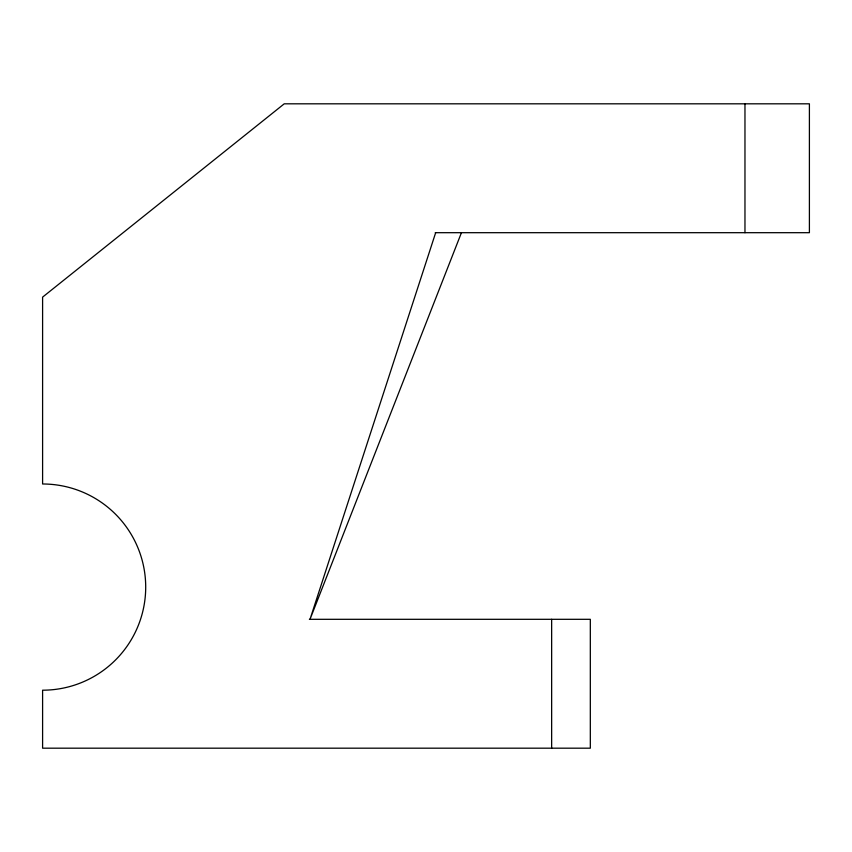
<?xml version="1.0" encoding="UTF-8"?>
<svg xmlns="http://www.w3.org/2000/svg" width="852" height="852" viewBox="0 0 852 852"><rect width="100%" height="100%" fill="white"/><g stroke="black" fill="none" stroke-linecap="round" stroke-linejoin="round"><path stroke-width="1.28" d="M435.67 232.692L310.011 619.308L461.443 232.692M435.244 232.692L809.4 232.692L809.4 103.816L284.238 103.816L42.6 297.124L42.6 483.989A103.103 103.103 0 0 1 145.703 587.092A103.103 103.103 0 0 1 42.6 690.195L42.6 748.184L590.319 748.184L590.319 619.308L309.382 619.308M744.967 103.816L744.967 232.692M551.649 619.308L551.649 748.184"/></g></svg>
